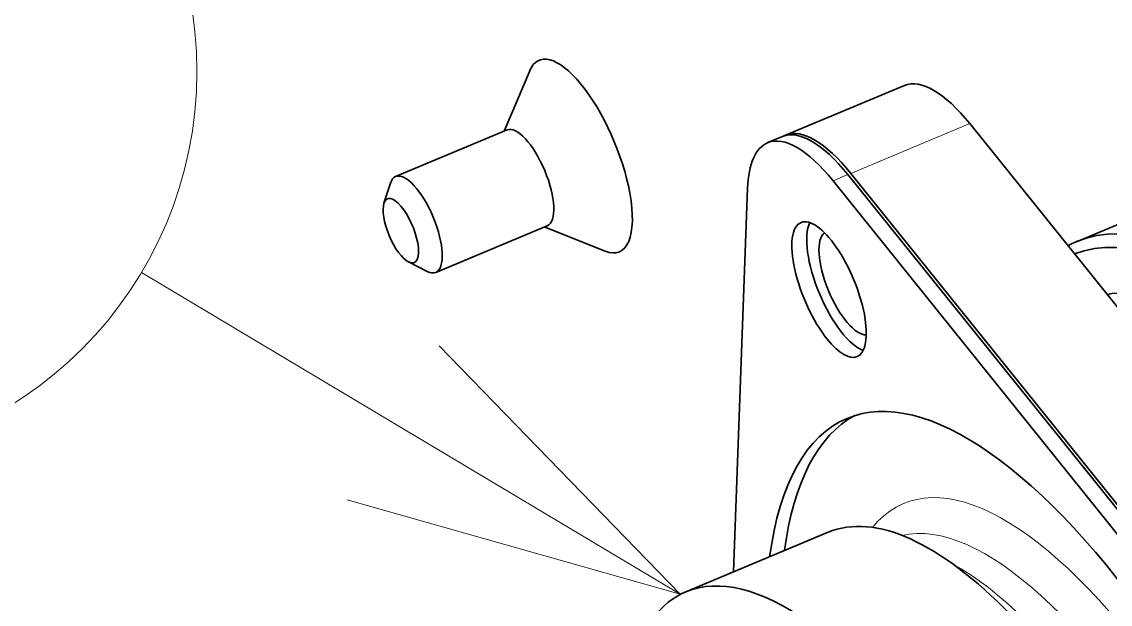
# Model space of a CAD drawing. Extents: x 23 to 417, y 3 to 294.
# Drawn here: x 377.11 to 383.4, y 146.41 to 149.78 of the extents above; entities that cross this region are included whole.
import ezdxf

# ---------------------------------------------------------------- set-up
doc = ezdxf.new("R2010")
doc.units = 0
doc.layers.get('0').update_dxf_attribs({"lineweight": 13})

# ---------------------------------------------------------------- blocks, each defined once
blk = doc.blocks.new('BLOCK4693')
at = {"color": 7, "lineweight": 13, "ltscale": 0.453145}
blk.add_line((-10.796, 71.842), (-26.359, 81.133), dxfattribs=at)
at = {"color": 7, "lineweight": 13}
blk.add_lwpolyline([(-20.416, 74.571), (-10.796, 71.842), (-17.763, 79.015)], dxfattribs=at)
blk.add_circle((-36.089, 86.942), 11.332, dxfattribs=at)
blk = doc.blocks.new('BLOCK4695')
at = {"color": 7, "lineweight": 35, "ltscale": 0.09309}
blk.add_line((-7.754, 85.102), (-4.319, 86.54), dxfattribs=at)
at = {"color": 7, "lineweight": 13, "ltscale": 0.09309}
blk.add_line((-2.428, 85.436), (-5.863, 83.999), dxfattribs=at)
at = {"color": 7, "lineweight": 35}
for p, q in [((13.847, 65.202), (-2.428, 85.436)), ((-5.949, 83.963), (10.327, 63.728)), ((-5.863, 83.999), (10.413, 63.764)), ((-6.378, 83.783), (9.897, 63.549))]:
    blk.add_line(p, q, dxfattribs=at)
at = {"color": 7, "lineweight": 35, "ltscale": 0.011636}
blk.add_line((-7.84, 85.066), (-8.269, 84.887), dxfattribs=at)
at = {"color": 7, "lineweight": 35, "ltscale": 0.00119}
blk.add_line((-7.754, 85.102), (-7.797, 85.082), dxfattribs=at)
at = {"color": 7, "lineweight": 13, "ltscale": 0.011636}
blk.add_line((-6.378, 83.783), (-5.949, 83.963), dxfattribs=at)
at = {"color": 7, "lineweight": 35, "ltscale": 0.121017}
blk.add_line((0.655, 82.027), (5.121, 83.896), dxfattribs=at)
at = {"color": 7, "lineweight": 35, "ltscale": 0.277267}
blk.add_line((-9.254, 72.487), (-8.848, 83.57), dxfattribs=at)
at = {"color": 7, "lineweight": 35, "ltscale": 0.111418}
blk.add_line((-6.518, 73.632), (-10.629, 71.911), dxfattribs=at)
at = {"color": 7, "lineweight": 35}
for centre, major_axis, ratio, start_param, end_param in [((-2.543, 82.296), (1.776, -4.243), 0.365278, 2.239593, 3.141631), ((-6.064, 80.823), (1.776, -4.243), 0.365278, 2.239593, 3.141631), ((-5.978, 80.858), (1.776, -4.244), 0.365255, 2.239692, 3.141543), ((-6.493, 80.643), (1.776, -4.243), 0.365278, 2.239593, 3.141631), ((-6.493, 80.643), (1.776, -4.243), 0.365278, 3.141631, 3.810389), ((8.705, 62.794), (8.049, -19.234), 0.365278, 0.668796, 3.141624), ((-6.493, 80.643), (0.811, -1.937), 0.365278, 0.000031, 3.141624), ((8.447, 62.686), (7.933, -18.957), 0.365278, 0.668796, 3.129759), ((-6.493, 80.643), (0.811, -1.937), 0.365278, 3.141624, 5.381185), ((-6.064, 80.823), (0.811, -1.937), 0.365278, 3.449866, 5.9745), ((-5.966, 80.826), (-0.618, 1.476), 0.365278, 0.075628, 3.020962), ((8.705, 62.794), (8.049, -19.234), 0.365278, 3.141624, 3.177477), ((8.447, 62.686), (7.393, -17.665), 0.365278, 2.738324, 3.068992), ((-6.493, 80.643), (0.811, -1.937), 0.365278, 5.381185, 6.283217), ((1.247, 59.672), (7.219, -17.25), 0.365278, 0.000031, 3.141624), ((1.247, 59.672), (7.219, -17.25), 0.365278, 3.141624, 3.698349), ((1.676, 59.852), (7.219, -17.25), 0.365278, 3.175776, 3.698349), ((-0.389, 58.988), (6.129, -14.644), 0.365278, 2.394189, 3.141624), ((-4.5, 57.267), (6.129, -14.644), 0.365278, 0.000031, 3.141624), ((-4.5, 57.267), (6.129, -14.644), 0.365278, 3.141624, 3.546064)]:
    blk.add_ellipse(centre, major_axis=major_axis, ratio=ratio, start_param=start_param, end_param=end_param, dxfattribs=at)
at = {"color": 7, "lineweight": 13}
for centre, major_axis, start_param, end_param in [((1.762, 59.888), (-6.1, 14.575), 2.950265, 6.474668), ((1.075, 59.601), (-5.791, 13.837), 3.810389, 6.220996), ((0.243, 59.252), (5.791, -13.837), 0.429615, 2.715093)]:
    blk.add_ellipse(centre, major_axis=major_axis, ratio=0.365278, start_param=start_param, end_param=end_param, dxfattribs=at)
blk = doc.blocks.new('BLOCK4769')
at = {"color": 7, "lineweight": 35, "ltscale": 0.04739}
for p, q in [((-15.527, 101.101), (-14.788, 102.847)), ((-14.369, 98.334), (-12.607, 97.635))]:
    blk.add_line(p, q, dxfattribs=at)
at = {"color": 7, "lineweight": 35, "ltscale": 0.087272}
for p, q in [((-15.439, 101.138), (-18.66, 99.79)), ((-14.281, 98.371), (-17.502, 97.023))]:
    blk.add_line(p, q, dxfattribs=at)
at = {"color": 7, "lineweight": 35, "ltscale": 0.015136}
for p, q in [((-18.997, 99.02), (-18.812, 99.596)), ((-18.287, 97.323), (-17.746, 97.051))]:
    blk.add_line(p, q, dxfattribs=at)
at = {"color": 7, "lineweight": 35}
for centre, major_axis, start_param, end_param in [((-13.358, 100.383), (-1.158, 2.767), 4.170551, 6.626222), ((-14.86, 99.754), (-0.579, 1.384), 3.1416, 6.283192), ((-18.081, 98.407), (-0.579, 1.384), 0.000007, 0.403264), ((-18.081, 98.407), (-0.579, 1.384), 3.1416, 6.283192), ((-18.51, 98.227), (-0.386, 0.922), 4.170551, 6.686449), ((-13.358, 100.383), (-1.158, 2.767), 2.798548, 4.170551), ((-18.51, 98.227), (-0.386, 0.922), 0.403264, 2.738339), ((-18.51, 98.227), (-0.386, 0.922), 2.738339, 4.170551), ((-18.081, 98.407), (-0.579, 1.384), 2.738339, 3.1416)]:
    blk.add_ellipse(centre, major_axis=major_axis, ratio=0.365278, start_param=start_param, end_param=end_param, dxfattribs=at)

msp = doc.modelspace()

# ---------------------------------------------------------------- block references
at = {"lineweight": 0, "xscale": 0.2, "yscale": 0.2, "zscale": 0.2}
for name, p in [('BLOCK4695', (383.0763, 132.1023)), ('BLOCK4693', (383.0763, 132.1023)), ('BLOCK4769', (383.0052, 128.9257))]:
    msp.add_blockref(name, p, dxfattribs=at)

doc.saveas('drawing.dxf')
